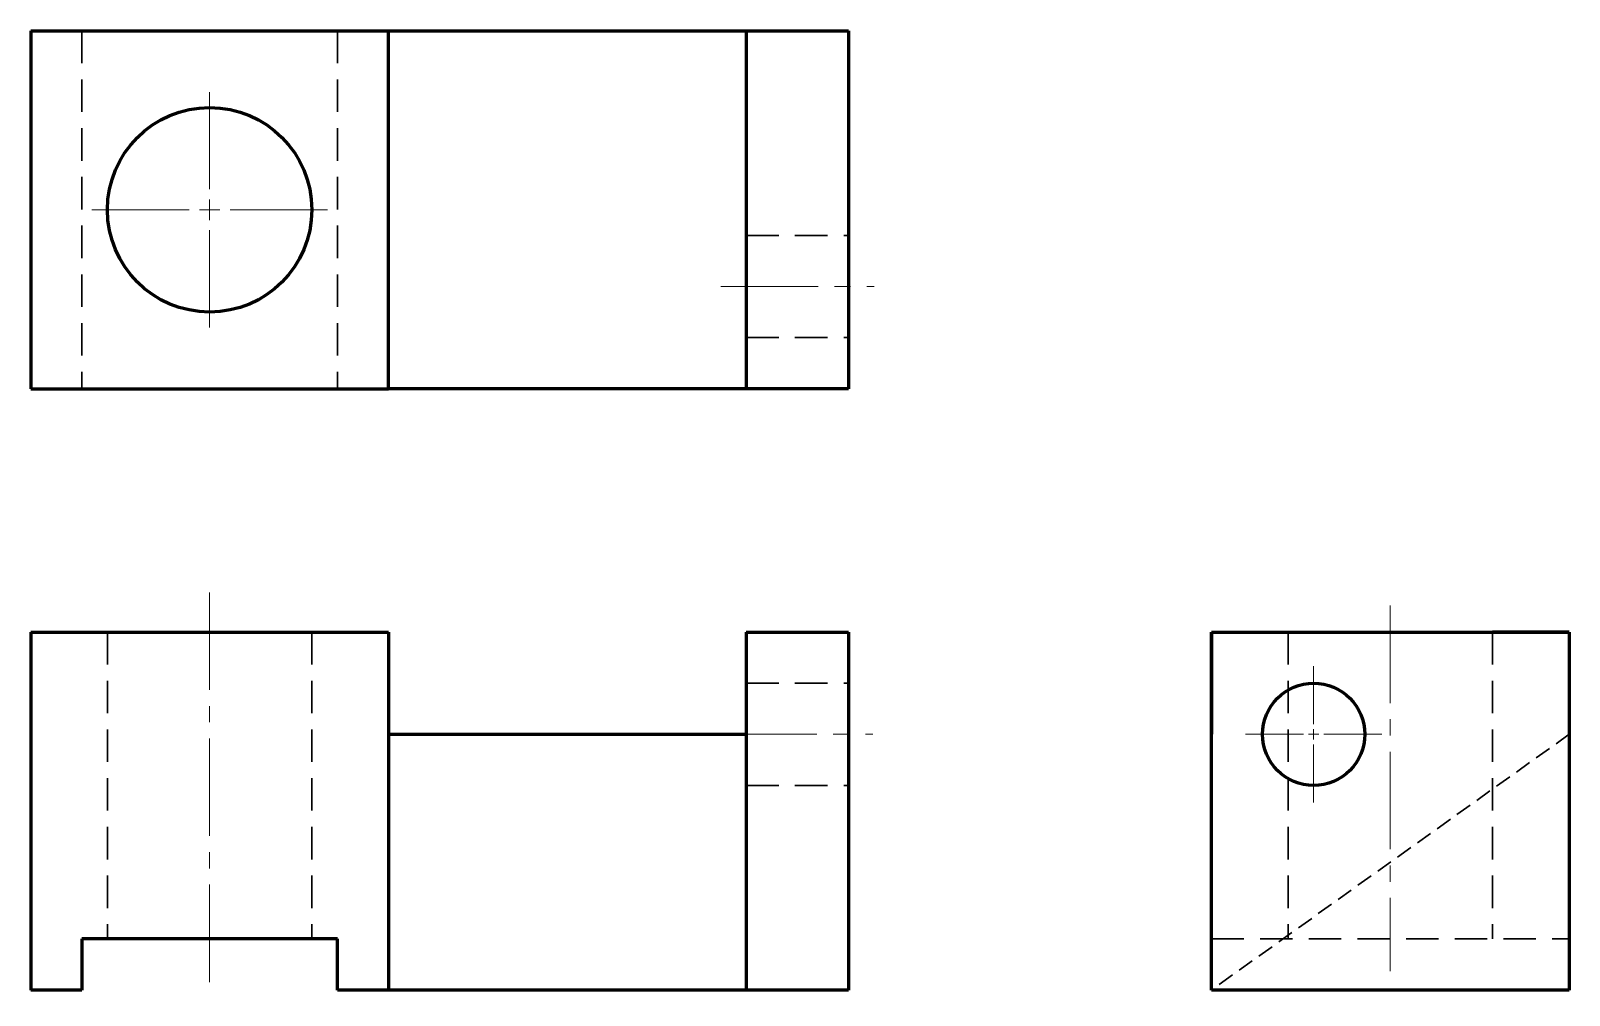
# Model space of a CAD drawing. Header units: millimetres. Extents: x 8.6 to 38.7, y -11.9 to 7.
import ezdxf

# ---------------------------------------------------------------- set-up
doc = ezdxf.new("R2010")
doc.units = ezdxf.units.MM
doc.header["$LTSCALE"] = 0.1
for name, pattern in [('CENTER2', [28.575, 19.05, -3.175, 3.175, -3.175]), ('HIDDEN', [9.525, 6.35, -3.175]), ('HIDDEN2', [4.7625, 3.175, -1.5875])]:
    doc.linetypes.add(name, pattern=pattern)

# ---------------------------------------------------------------- blocks, each defined once
blk = doc.blocks.new('*U1')
at = {"color": 0, "linetype": 'CENTER2', "lineweight": 5, "transparency": 16777216}
for p, q in [((0, 0.4), (0, 2.303)), ((-2.303, 0), (-0.4, 0)), ((0.4, 0), (2.303, 0)), ((0, -2.303), (0, -0.4))]:
    blk.add_line(p, q, dxfattribs=at)
at = {"color": 0, "linetype": 'Continuous', "lineweight": 5, "transparency": 16777216}
for p, q in [((-0.2, 0), (0.2, 0)), ((0, -0.2), (0, 0.2))]:
    blk.add_line(p, q, dxfattribs=at)
blk = doc.blocks.new('*U2')
at = {"color": 0, "linetype": 'CENTER2', "lineweight": 5, "transparency": 16777216}
blk.add_line((0, 3.516), (0, -3.633), dxfattribs=at)
blk = doc.blocks.new('*U3')
at = {"color": 0, "linetype": 'CENTER2', "lineweight": 5, "transparency": 16777216}
for p, q in [((0, 0.2), (0, 1.332)), ((-1.332, 0), (-0.2, 0)), ((0.2, 0), (1.332, 0)), ((0, -1.332), (0, -0.2))]:
    blk.add_line(p, q, dxfattribs=at)
at = {"color": 0, "linetype": 'Continuous', "lineweight": 5, "transparency": 16777216}
for p, q in [((-0.1, 0), (0.1, 0)), ((0, -0.1), (0, 0.1))]:
    blk.add_line(p, q, dxfattribs=at)
blk = doc.blocks.new('*U4')
at = {"color": 0, "linetype": 'CENTER2', "lineweight": 5, "transparency": 16777216}
blk.add_line((0, 3.776), (0, -4.101), dxfattribs=at)
blk = doc.blocks.new('*U5')
at = {"color": 0, "linetype": 'CENTER2', "lineweight": 5, "transparency": 16777216}
blk.add_line((-1.5, 0), (1.5, 0), dxfattribs=at)
blk = doc.blocks.new('*U6')
at = {"color": 0, "linetype": 'CENTER2', "lineweight": 5, "transparency": 16777216}
blk.add_line((-1.5, 0), (1.5, 0), dxfattribs=at)

msp = doc.modelspace()

# ---------------------------------------------------------------- linework, layer by layer
at = {"lineweight": 60}
for p, q in [((8.563, 7), (15.563, 7)), ((8.563, 7), (8.563, 0)), ((15.563, 0), (15.563, 7)), ((15.563, 7), (22.563, 7)), ((22.563, 7), (22.563, 1)), ((22.563, 7), (24.563, 7)), ((24.563, 7), (24.563, 1)), ((8.563, 0), (15.563, 0)), ((22.563, 0), (15.563, 0)), ((24.563, 0), (22.563, 0)), ((8.563, -4.756), (8.563, -11.756)), ((8.563, -4.756), (15.563, -4.756)), ((15.563, -4.756), (15.563, -11.756)), ((22.563, -4.756), (22.563, -11.756)), ((22.563, -4.756), (24.563, -4.756)), ((24.563, -4.756), (24.563, -11.756)), ((31.663, -4.756), (38.663, -4.756)), ((31.663, -11.756), (31.663, -4.756)), ((31.663, -4.756), (31.663, -6.756)), ((31.663, -4.756), (33.163, -4.756)), ((38.663, -4.756), (37.163, -4.756)), ((38.663, -4.756), (38.663, -11.756)), ((15.563, -6.756), (22.563, -6.756)), ((22.563, -6.756), (22.563, -7.756)), ((14.563, -10.756), (9.563, -10.756)), ((9.563, -10.756), (9.563, -11.756)), ((14.563, -11.756), (14.563, -10.756)), ((9.563, -11.756), (8.563, -11.756)), ((15.563, -11.756), (14.563, -11.756)), ((22.563, -11.756), (15.563, -11.756)), ((24.563, -11.756), (22.563, -11.756)), ((38.663, -11.756), (31.663, -11.756))]:
    msp.add_line(p, q, dxfattribs=at)
at = {"linetype": 'HIDDEN', "lineweight": 30}
for p, q in [((9.563, 7), (9.563, 0)), ((14.563, 7), (14.563, 0)), ((22.563, 3), (24.563, 3)), ((22.563, 1), (24.563, 1)), ((10.063, -4.756), (10.063, -10.756)), ((14.063, -4.756), (14.063, -10.756)), ((33.163, -4.756), (33.163, -10.756)), ((37.163, -4.756), (37.163, -10.756)), ((22.563, -5.756), (24.563, -5.756)), ((22.563, -7.756), (24.563, -7.756)), ((31.663, -10.756), (38.663, -10.756))]:
    msp.add_line(p, q, dxfattribs=at)
at = {"linetype": 'ByBlock', "lineweight": 60}
for p, q in [((22.563, 1), (22.563, 0)), ((24.563, 1), (24.563, 0))]:
    msp.add_line(p, q, dxfattribs=at)
at = {"linetype": 'CENTER2', "lineweight": 60}
for p, q in [((38.663, -4.756), (38.663, -6.756)), ((31.663, -11.756), (31.663, -10.756))]:
    msp.add_line(p, q, dxfattribs=at)
at = {"linetype": 'HIDDEN2', "lineweight": 30}
msp.add_line((38.663, -6.756), (31.663, -11.756), dxfattribs=at)
at = {"lineweight": 60}
for centre, radius in [((12.063, 3.5), 2), ((33.663, -6.756), 1)]:
    msp.add_circle(centre, radius, dxfattribs=at)

# ---------------------------------------------------------------- block references
at = {"linetype": 'CENTER2', "lineweight": 5}
for name, p in [('*U1', (12.063, 3.5)), ('*U6', (23.563, 2)), ('*U4', (12.063, -7.756)), ('*U2', (35.163, -7.756)), ('*U3', (33.663, -6.756)), ('*U5', (23.537, -6.756))]:
    msp.add_blockref(name, p, dxfattribs=at)

doc.saveas('drawing.dxf')
